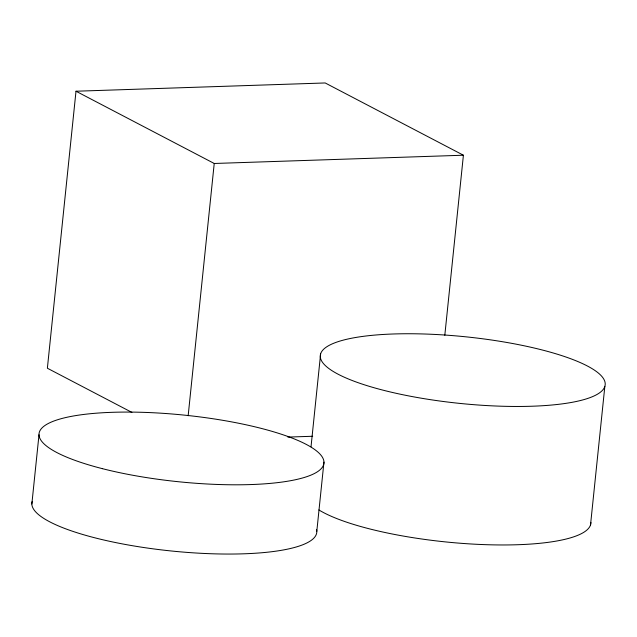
<?xml version="1.0" encoding="UTF-8"?>
<svg xmlns="http://www.w3.org/2000/svg" width="637" height="637" viewBox="0 0 637 637"><rect width="100%" height="100%" fill="white"/><g stroke="black" fill="none" stroke-linecap="round" stroke-linejoin="round"><path stroke-width="0.96" d="M31.85 504.002L39.008 434.752M444.809 335.269L463.41 155.221L325.188 82.961L76.002 91.226L47.377 368.226L131.899 412.402M188.162 415.746L214.231 163.478L76.002 91.226M311.023 446.784L320.634 353.79M316.796 531.377L323.954 462.128M590.523 524.912L604.839 386.412A143.19 33.427 5.9 0 0 400.633 333.804A143.19 33.427 5.9 0 0 382.741 390.091A143.19 33.427 5.9 0 0 604.839 386.412M214.231 163.478L463.41 155.221M287.86 437.086L312.679 436.265M590.897 522.388A143.19 33.427 5.9 0 1 479.04 544.404A143.19 33.427 5.9 0 1 318.874 509.934M316.589 529.761A143.19 33.427 5.9 0 1 173.575 551.212A143.19 33.427 5.9 0 1 32.145 501.63M102.406 468.665A143.19 33.427 5.9 0 0 323.66 464.5A143.19 33.427 5.9 0 0 118.371 412.155A143.19 33.427 5.9 0 0 102.406 468.665"/></g></svg>
